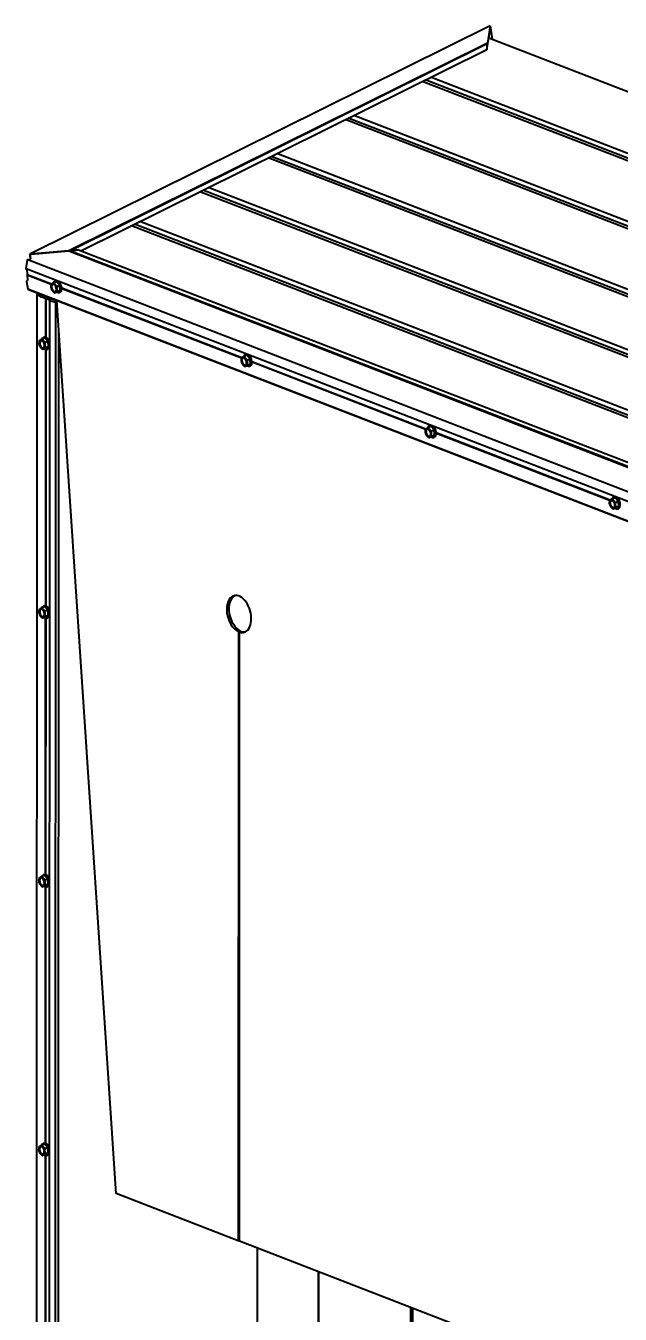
# Model space of a CAD drawing. Header units: millimetres. Extents: x 40006 to 47488, y -1353 to 3894.
# Drawn here: x 45076 to 45521, y 2929 to 3894 of the extents above; entities that cross this region are included whole.
import ezdxf

# ---------------------------------------------------------------- set-up
doc = ezdxf.new("R2010")
doc.units = ezdxf.units.MM
doc.linetypes.add('K5LT_BASIC', pattern=[0])
doc.layers.add('0 VIEW0', color=7, linetype='Continuous')

msp = doc.modelspace()

# ---------------------------------------------------------------- linework, layer by layer
at = {"layer": '0 VIEW0', "color": 5, "linetype": 'K5LT_BASIC', "lineweight": 40}
for p, q in [((45423.642, 3893.742), (45079.268, 3722.722)), ((45420.997, 3876.107), (45423.673, 3892.127)), ((45423.643, 3893.741), (45421.475, 3880.767)), ((45423.643, 3893.741), (45423.642, 3893.742)), ((45423.643, 3893.741), (45425.138, 3883.64)), ((45423.673, 3892.127), (45424.916, 3883.726)), ((45421.475, 3880.767), (45108.364, 3725.273)), ((45421.376, 3880.173), (45109.697, 3725.391)), ((45421.376, 3880.173), (45421.061, 3878.283)), ((45421.489, 3880.042), (45421.376, 3880.173)), ((45421.475, 3880.767), (45421.489, 3880.042)), ((45422.431, 3884.688), (46969.323, 3285.838)), ((45117.291, 3725.25), (45420.982, 3876.066)), ((46903.187, 3259.523), (45372.625, 3852.051)), ((46905.438, 3260.642), (45374.877, 3853.17)), ((46909.583, 3262.7), (45379.022, 3855.228)), ((46845.619, 3230.93), (45315.052, 3823.46)), ((46847.87, 3232.048), (45317.303, 3824.578)), ((46852.015, 3234.107), (45321.449, 3826.637)), ((46788.051, 3202.336), (45257.479, 3794.869)), ((46790.303, 3203.454), (45259.73, 3795.987)), ((46794.448, 3205.513), (45263.876, 3798.045)), ((46743.276, 3180.096), (45212.699, 3772.631)), ((46736.88, 3176.919), (45206.302, 3769.454)), ((46739.131, 3178.038), (45208.554, 3770.572)), ((46685.709, 3151.503), (45155.126, 3744.039)), ((46687.96, 3152.621), (45157.377, 3745.157)), ((46692.105, 3154.68), (45161.523, 3747.216)), ((45108.364, 3725.273), (45079.269, 3722.722)), ((45080.265, 3722.78), (45108.371, 3725.245)), ((45108.589, 3725.16), (45108.364, 3725.273)), ((45108.371, 3725.245), (46647.175, 3129.525)), ((45109.697, 3725.391), (45109.146, 3724.945)), ((45109.175, 3724.934), (45109.708, 3725.362)), ((45113.934, 3725.761), (45109.697, 3725.391)), ((45109.708, 3725.362), (45113.94, 3725.733)), ((45109.708, 3725.362), (46647.274, 3130.122)), ((46647.877, 3132.712), (45116.959, 3725.378)), ((45077.165, 3718.199), (45076.186, 3712.095)), ((45077.613, 3718.607), (45077.411, 3718.533)), ((46643.406, 3112.463), (45077.672, 3718.608)), ((45079.692, 3719.091), (45078.26, 3718.38)), ((45079.269, 3722.722), (45079.268, 3722.722)), ((45079.268, 3722.722), (45079.781, 3719.254)), ((45079.269, 3722.722), (45079.365, 3722.075)), ((45079.779, 3719.271), (45079.367, 3722.059)), ((46642.057, 3105.625), (45076.323, 3711.77)), ((45076.865, 3711.559), (45077.094, 3707.63)), ((45077.094, 3707.63), (45077.268, 3707.492)), ((45077.094, 3707.63), (45095.357, 3700.56)), ((45077.268, 3707.492), (45077.117, 3707.235)), ((45077.117, 3707.235), (45077.35, 3703.245)), ((45077.117, 3707.235), (45095.076, 3700.283)), ((45077.268, 3707.492), (45095.277, 3700.52)), ((45076.718, 3702.32), (45077.733, 3696.816)), ((45077.288, 3703.097), (45076.868, 3702.736)), ((45077.733, 3696.816), (46643.468, 3090.672)), ((46643.946, 3090.012), (45078.212, 3696.157)), ((45099.305, 3702.17), (45097.288, 3701.431)), ((45099.735, 3694.576), (45097.718, 3693.837)), ((45097.932, 3702.705), (45098.472, 3702.903)), ((45101.709, 3699.375), (45099.305, 3702.17)), ((45101.709, 3699.375), (45099.692, 3698.636)), ((45099.735, 3694.576), (45101.924, 3695.578)), ((45101.924, 3695.578), (45099.907, 3694.839)), ((45101.108, 3694.041), (45101.648, 3694.239)), ((45101.924, 3695.578), (45101.709, 3699.375)), ((45103.032, 3697.588), (45237.729, 3645.443)), ((45103.038, 3697.515), (45237.649, 3645.403)), ((45103.053, 3697.194), (45237.423, 3645.176)), ((45084.548, 3692.714), (45083.854, 1515.081)), ((45084.58, 3692.666), (45087.194, 3690.781)), ((45084.876, 3692.859), (45084.674, 3692.803)), ((45086.224, 3692.409), (45085.076, 3692.854)), ((45085.438, 3693.36), (45085.437, 3692.714)), ((45085.697, 3692.728), (45085.697, 3692.613)), ((45085.781, 3692.653), (45086.102, 3692.528)), ((45086.414, 3692.982), (45085.822, 3692.817)), ((45087.198, 3692.68), (45086.224, 3692.409)), ((45086.552, 3692.714), (45086.873, 3692.804)), ((45086.781, 3692.626), (45086.552, 3692.714)), ((45086.603, 3692.515), (45086.765, 3692.56)), ((45086.815, 3692.595), (45086.815, 3692.574)), ((45086.935, 3692.78), (45086.935, 3692.607)), ((45086.968, 3692.769), (45087.198, 3692.68)), ((45087.05, 3692.089), (45088.025, 3692.36)), ((45088.198, 3691.645), (45087.05, 3692.089)), ((45087.634, 3690.719), (45088.17, 3690.781)), ((45087.671, 3691.964), (45087.671, 3691.849)), ((45087.755, 3691.888), (45088.077, 3691.764)), ((45087.959, 3692.097), (45087.796, 3692.052)), ((45088.024, 3692.108), (45088.025, 3692.36)), ((45088.025, 3692.36), (45088.254, 3692.271)), ((45088.389, 3692.003), (45088.159, 3692.092)), ((45088.848, 3691.825), (45088.198, 3691.645)), ((45088.325, 3690.767), (45091.109, 3689.689)), ((45088.71, 3692.093), (45088.389, 3692.003)), ((45088.577, 3691.75), (45088.848, 3691.825)), ((45088.848, 3692.039), (45088.848, 3691.825)), ((45090.73, 3691.096), (45088.848, 3691.825)), ((45091.099, 3660.519), (45091.109, 3689.689)), ((45091.109, 3689.689), (45091.409, 3689.681)), ((45094.725, 3689.549), (45091.189, 3690.918)), ((45091.375, 3660.413), (45091.384, 3689.582)), ((45091.409, 3689.681), (45091.384, 3689.582)), ((45091.384, 3689.582), (45094.168, 3688.504)), ((45093.849, 3688.22), (45093.155, 1510.587)), ((45094.184, 3688.451), (45093.893, 3688.276)), ((45093.969, 3688.133), (45098.665, 3686.768)), ((45094.451, 3689.655), (45094.098, 3690.007)), ((45098.72, 3688.002), (45095.184, 3689.371)), ((45095.31, 3689.46), (45095.31, 3689.323)), ((45097.451, 3688.493), (45097.451, 3688.709)), ((45097.97, 1509.135), (45098.665, 3686.768)), ((45099.312, 3687.772), (45099.179, 3687.824)), ((45143.743, 3019.603), (45099.297, 3687.994)), ((45099.304, 3687.913), (45099.304, 3687.775)), ((45100.73, 3666.445), (45100.042, 1509.438)), ((45090.496, 3659.899), (45088.474, 3659.337)), ((45089.458, 3660.407), (45089.999, 3660.558)), ((45092.885, 3657.297), (45090.496, 3659.899)), ((45092.885, 3657.297), (45090.863, 3656.734)), ((45093.083, 3653.359), (45092.885, 3657.297)), ((45090.893, 3652.025), (45088.871, 3651.462)), ((45090.893, 3652.025), (45093.083, 3653.359)), ((45091.035, 3459.383), (45091.097, 3651.488)), ((45093.083, 3653.359), (45091.061, 3652.797)), ((45091.311, 3459.277), (45091.372, 3651.455)), ((45091.931, 3651.517), (45092.473, 3651.668)), ((45241.648, 3647.039), (45239.631, 3646.3)), ((45240.276, 3647.574), (45240.816, 3647.772)), ((45244.052, 3644.244), (45241.648, 3647.039)), ((45242.079, 3639.446), (45240.061, 3638.706)), ((45244.052, 3644.244), (45242.035, 3643.505)), ((45242.079, 3639.446), (45244.267, 3640.447)), ((45244.267, 3640.447), (45242.25, 3639.708)), ((45243.451, 3638.911), (45243.991, 3639.109)), ((45244.267, 3640.447), (45244.052, 3644.244)), ((45245.373, 3642.484), (45375.477, 3592.116)), ((45245.379, 3642.41), (45375.396, 3592.077)), ((45245.396, 3642.089), (45375.171, 3591.849)), ((45379.396, 3593.713), (45377.379, 3592.974)), ((45378.024, 3594.248), (45378.563, 3594.446)), ((45381.8, 3590.918), (45379.396, 3593.713)), ((45381.8, 3590.918), (45379.783, 3590.179)), ((45382.015, 3587.121), (45381.8, 3590.918)), ((45383.121, 3589.157), (45513.225, 3538.79)), ((45383.127, 3589.084), (45513.144, 3538.75)), ((45383.144, 3588.762), (45512.919, 3538.523)), ((45379.826, 3586.119), (45377.809, 3585.38)), ((45379.826, 3586.119), (45382.015, 3587.121)), ((45382.015, 3587.121), (45379.998, 3586.382)), ((45381.199, 3585.584), (45381.739, 3585.782)), ((45517.144, 3540.386), (45515.127, 3539.647)), ((45515.771, 3540.921), (45516.311, 3541.119)), ((45519.548, 3537.591), (45517.144, 3540.386)), ((45517.574, 3532.793), (45515.557, 3532.053)), ((45519.548, 3537.591), (45517.531, 3536.852)), ((45517.574, 3532.793), (45519.763, 3533.794)), ((45519.763, 3533.794), (45517.746, 3533.055)), ((45518.947, 3532.258), (45519.487, 3532.455)), ((45519.763, 3533.794), (45519.548, 3537.591)), ((45090.432, 3458.763), (45088.41, 3458.201)), ((45089.394, 3459.271), (45089.935, 3459.421)), ((45092.821, 3456.16), (45090.432, 3458.763)), ((45092.821, 3456.16), (45090.798, 3455.598)), ((45093.019, 3452.223), (45092.821, 3456.16)), ((45090.829, 3450.889), (45088.807, 3450.326)), ((45090.829, 3450.889), (45093.019, 3452.223)), ((45090.971, 3258.247), (45091.032, 3450.352)), ((45093.019, 3452.223), (45090.997, 3451.661)), ((45091.247, 3258.14), (45091.308, 3450.319)), ((45091.867, 3450.381), (45092.408, 3450.532)), ((45235.221, 3440.173), (45235.118, 2984.231)), ((45235.221, 3440.173), (45236.845, 3440.625)), ((45236.037, 2983.875), (45236.139, 3439.817)), ((45236.139, 3439.817), (45237.763, 3440.269)), ((45236.845, 3440.625), (45236.844, 3440.014)), ((45090.368, 3257.627), (45088.346, 3257.065)), ((45089.33, 3258.135), (45089.871, 3258.285)), ((45092.756, 3255.024), (45090.368, 3257.627)), ((45092.756, 3255.024), (45090.734, 3254.462)), ((45090.765, 3249.753), (45092.955, 3251.087)), ((45092.955, 3251.087), (45090.933, 3250.525)), ((45092.955, 3251.087), (45092.756, 3255.024)), ((45090.765, 3249.753), (45088.743, 3249.19)), ((45090.907, 3057.111), (45090.968, 3249.216)), ((45091.183, 3057.004), (45091.244, 3249.183)), ((45091.803, 3249.245), (45092.344, 3249.396)), ((45090.304, 3056.491), (45088.282, 3055.928)), ((45090.701, 3048.617), (45088.678, 3048.054)), ((45089.265, 3056.999), (45089.807, 3057.149)), ((45092.692, 3053.888), (45090.304, 3056.491)), ((45092.692, 3053.888), (45090.67, 3053.326)), ((45090.701, 3048.617), (45092.891, 3049.951)), ((45090.843, 2855.975), (45090.904, 3048.08)), ((45092.891, 3049.951), (45090.869, 3049.388)), ((45091.118, 2855.868), (45091.18, 3048.047)), ((45091.739, 3048.109), (45092.28, 3048.26)), ((45092.891, 3049.951), (45092.692, 3053.888)), ((45235.118, 2984.231), (45143.743, 3019.603)), ((45235.118, 2984.231), (45236.037, 2984.487)), ((46488.659, 2498.977), (45236.037, 2983.875)), ((45249.296, 2978.743), (45248.809, 1451.933)), ((45294.727, 1434.149), (45295.214, 2960.968)), ((45294.781, 1434.164), (45295.268, 2960.947)), ((45363.657, 1407.487), (45364.144, 2934.284)), ((45365.281, 1407.939), (45365.767, 2933.656))]:
    msp.add_line(p, q, dxfattribs=at)
for centre, major_axis, ratio, start_param, end_param in [((45421.53, 3875.112), (0.177, -3.866), 0.1475187, 3.7440616, 4.3736359), ((45420.969, 3876.297), (0.011, -0.232), 0.1475187, 4.3736359, 6.3481217), ((45420.969, 3876.297), (0.011, -0.232), 0.1475187, 0.0649364, 0.6024689), ((45114.403, 3722.59), (-4.981, -0.228), 0.6408368, 4.1478187, 4.777393), ((45114.41, 3722.563), (4.981, 0.228), 0.6408424, 1.0065744, 1.6357539), ((45116.792, 3725.24), (-0.299, -0.014), 0.6408368, 3.63399, 4.1478187), ((45116.797, 3725.213), (0.299, 0.014), 0.6408424, 0.9682684, 1.0065744), ((45077.43, 3718.204), (-0.128, -0.331), 0.720294, 3.7056558, 5.0003926), ((45077.62, 3718.476), (-0.051, -0.132), 0.720294, 3.1415927, 3.7056558), ((45080.359, 3722.146), (0.996, 0.046), 0.6408424, 1.6357539, 3.2065502), ((45079.673, 3719.218), (-0.051, -0.132), 0.720294, 0.6674854, 2.2382818), ((45076.451, 3712.101), (-0.128, -0.331), 0.720294, 5.0003926, 6.2831853), ((45076.983, 3702.465), (-0.128, -0.331), 0.720294, 4.0728297, 5.4195115), ((45077.242, 3703.206), (-0.051, -0.132), 0.720294, 0.931237, 2.1348595), ((45078.66, 3697.315), (-0.448, -1.158), 0.720294, 5.4121822, 6.2831853), ((45097.09, 3697.483), (-1.038, 2.832), 0.5862125, 0.5693737, 3.3367107), ((45097.36, 3697.582), (-1.005, 2.743), 0.5862125, 0.5693737, 3.2549315), ((45097.09, 3697.483), (-1.038, 2.832), 0.5862125, 6.0880673, 6.852559), ((45097.36, 3697.582), (-1.005, 2.743), 0.5862125, 6.1698465, 6.852559), ((45097.09, 3697.483), (-1.038, 2.832), 0.5862125, 3.3367107, 6.0880673), ((45099.52, 3698.373), (1.588, -4.332), 0.5862125, 3.1415927, 3.8168876), ((45099.52, 3698.373), (1.588, -4.332), 0.5862125, 0, 3.1415927), ((45100.06, 3698.571), (1.588, -4.332), 0.5862125, 2.9538395, 3.1415927), ((45099.52, 3698.373), (1.588, -4.332), 0.5862125, 5.6211574, 6.2831853), ((45100.06, 3698.571), (1.588, -4.332), 0.5862125, 0, 2.3784124), ((45084.903, 3692.714), (0.355, 0), 0.3283188, 2.2744184, 3.1415927), ((45084.903, 3692.714), (0.355, 0), 0.3283188, 3.1415927, 3.5691552), ((45084.968, 3692.824), (0.142, 0), 0.3283188, 0.703622, 2.2744184), ((45086.052, 3692.728), (0.355, 0), 0.3283188, 2.2744184, 3.1415927), ((45086.052, 3692.728), (0.355, 0), 0.3283188, 3.1415927, 3.8452147), ((45086.373, 3692.604), (0.355, 0), 0.3283188, 3.8452147, 5.416011), ((45086.673, 3692.595), (0.142, 0), 0.3283188, 5.416011, 6.2831853), ((45086.673, 3692.595), (0.142, 0), 0.3283188, 0, 0.703622), ((45087.077, 3692.799), (0.142, 0), 0.3283188, 3.1415927, 3.8452147), ((45087.517, 3690.83), (0.355, 0), 0.3283188, 3.5691552, 5.0488372), ((45088.026, 3691.963), (0.355, 0), 0.3283188, 2.2744184, 3.1415927), ((45088.026, 3691.963), (0.355, 0), 0.3283188, 3.1415927, 3.8452147), ((45088.051, 3692.062), (0.142, 0), 0.3283188, 0.703622, 2.2744184), ((45088.347, 3691.839), (0.355, 0), 0.3283188, 3.8452147, 5.416011), ((45088.217, 3690.737), (0.142, 0), 0.3283188, 0.703622, 1.9072445), ((45090.96, 3691.007), (0.355, 0), 0.3283188, 5.416011, 6.2831853), ((45094.204, 3688.22), (0.355, 0), 0.3283188, 2.6415922, 3.1415927), ((45094.204, 3688.22), (0.355, 0), 0.3283188, 3.1415927, 3.988274), ((45094.06, 3688.474), (0.142, 0), 0.3283188, 0, 0.703622), ((45094.06, 3688.474), (0.142, 0), 0.3283188, 5.7831849, 6.2831853), ((45094.955, 3689.46), (0.355, 0), 0.3283188, 0, 2.2744184), ((45094.955, 3689.46), (0.355, 0), 0.3283188, 5.416011, 6.2831853), ((45099.495, 3687.071), (1.242, 0), 0.3283188, 3.9809447, 4.6246315), ((45098.949, 3687.913), (0.355, 0), 0.3283188, 0.1244799, 2.2744184), ((45098.949, 3687.913), (0.355, 0), 0.3283188, 5.416011, 6.2025729), ((45088.259, 3655.284), (-0.809, 2.906), 0.6111195, 0.6948848, 3.3499717), ((45088.529, 3655.36), (-0.783, 2.815), 0.6111195, 0.6948848, 3.2735466), ((45088.259, 3655.284), (-0.809, 2.906), 0.6111195, 6.0748062, 6.9780701), ((45088.529, 3655.36), (-0.783, 2.815), 0.6111195, 6.1512313, 6.9780701), ((45088.259, 3655.284), (-0.809, 2.906), 0.6111195, 3.3499717, 6.0748062), ((45090.695, 3655.962), (1.237, -4.445), 0.6111195, 3.1415927, 3.7587139), ((45090.695, 3655.962), (1.237, -4.445), 0.6111195, 0, 3.1415927), ((45091.236, 3656.113), (1.237, -4.445), 0.6111195, 1.65435, 3.1415927), ((45090.695, 3655.962), (1.237, -4.445), 0.6111195, 5.6981154, 6.2831853), ((45091.236, 3656.113), (1.237, -4.445), 0.6111195, 0, 0.631828), ((45241.863, 3643.242), (1.588, -4.332), 0.5862125, 3.1415927, 3.8168876), ((45241.863, 3643.242), (1.588, -4.332), 0.5862125, 0, 3.1415927), ((45242.403, 3643.44), (1.588, -4.332), 0.5862125, 2.9318869, 3.1415927), ((45242.403, 3643.44), (1.588, -4.332), 0.5862125, 0, 2.400365), ((45239.434, 3642.352), (-1.038, 2.832), 0.5862125, 0.5693737, 3.3367107), ((45239.704, 3642.451), (-1.005, 2.743), 0.5862125, 0.5693737, 3.2549315), ((45239.434, 3642.352), (-1.038, 2.832), 0.5862125, 6.0880673, 6.852559), ((45239.704, 3642.451), (-1.005, 2.743), 0.5862125, 6.1698465, 6.852559), ((45239.434, 3642.352), (-1.038, 2.832), 0.5862125, 3.3367107, 6.0880673), ((45241.863, 3643.242), (1.588, -4.332), 0.5862125, 5.6211574, 6.2831853), ((45377.182, 3589.025), (-1.038, 2.832), 0.5862125, 0.5693737, 3.3367107), ((45377.452, 3589.124), (-1.005, 2.743), 0.5862125, 0.5693737, 3.2549315), ((45377.182, 3589.025), (-1.038, 2.832), 0.5862125, 6.0880673, 6.852559), ((45377.452, 3589.124), (-1.005, 2.743), 0.5862125, 6.1698465, 6.852559), ((45377.182, 3589.025), (-1.038, 2.832), 0.5862125, 3.3367107, 6.0880673), ((45379.611, 3589.916), (1.588, -4.332), 0.5862125, 3.1415927, 3.8168876), ((45379.611, 3589.916), (1.588, -4.332), 0.5862125, 0, 3.1415927), ((45380.151, 3590.114), (1.588, -4.332), 0.5862125, 2.9318869, 3.1415927), ((45380.151, 3590.114), (1.588, -4.332), 0.5862125, 0, 2.400365), ((45379.611, 3589.916), (1.588, -4.332), 0.5862125, 5.6211574, 6.2831853), ((45517.359, 3536.589), (1.588, -4.332), 0.5862125, 3.1415927, 3.8168876), ((45517.359, 3536.589), (1.588, -4.332), 0.5862125, 0, 3.1415927), ((45517.899, 3536.787), (1.588, -4.332), 0.5862125, 2.9318869, 3.1415927), ((45517.899, 3536.787), (1.588, -4.332), 0.5862125, 0, 2.400365), ((45514.93, 3535.699), (-1.038, 2.832), 0.5862125, 0.5693737, 3.3367107), ((45515.199, 3535.798), (-1.005, 2.743), 0.5862125, 0.5693737, 3.2549315), ((45514.93, 3535.699), (-1.038, 2.832), 0.5862125, 6.0880673, 6.852559), ((45515.199, 3535.798), (-1.005, 2.743), 0.5862125, 6.1698465, 6.852559), ((45514.93, 3535.699), (-1.038, 2.832), 0.5862125, 3.3367107, 6.0880673), ((45517.359, 3536.589), (1.588, -4.332), 0.5862125, 5.6211574, 6.2831853), ((45235.683, 3453.388), (3.805, -13.676), 0.6111195, 3.1415927, 5.8055945), ((45237.307, 3453.84), (3.805, -13.676), 0.6111195, 3.2388881, 5.8055945), ((45235.683, 3453.388), (3.805, -13.676), 0.6111195, 0, 3.1415927), ((45088.195, 3454.148), (-0.809, 2.906), 0.6111195, 0.6948848, 3.3499717), ((45088.465, 3454.224), (-0.783, 2.815), 0.6111195, 0.6948848, 3.2735466), ((45088.195, 3454.148), (-0.809, 2.906), 0.6111195, 6.0748062, 6.9780701), ((45088.465, 3454.224), (-0.783, 2.815), 0.6111195, 6.1512313, 6.9780701), ((45088.195, 3454.148), (-0.809, 2.906), 0.6111195, 3.3499717, 6.0748062), ((45090.63, 3454.826), (1.237, -4.445), 0.6111195, 3.1415927, 3.7587139), ((45090.63, 3454.826), (1.237, -4.445), 0.6111195, 0, 3.1415927), ((45091.172, 3454.977), (1.237, -4.445), 0.6111195, 1.65435, 3.1415927), ((45090.63, 3454.826), (1.237, -4.445), 0.6111195, 5.6981154, 6.2831853), ((45091.172, 3454.977), (1.237, -4.445), 0.6111195, 0, 0.631828), ((45235.683, 3453.388), (3.805, -13.676), 0.6111195, 5.9056362, 6.2831853), ((45237.307, 3453.84), (3.805, -13.676), 0.6111195, 5.9056362, 6.1858899), ((45088.131, 3253.012), (-0.809, 2.906), 0.6111195, 0.6948848, 3.3499717), ((45088.401, 3253.088), (-0.783, 2.815), 0.6111195, 0.6948848, 3.2735466), ((45088.131, 3253.012), (-0.809, 2.906), 0.6111195, 6.0748062, 6.9780701), ((45088.401, 3253.088), (-0.783, 2.815), 0.6111195, 6.1512313, 6.9780701), ((45088.131, 3253.012), (-0.809, 2.906), 0.6111195, 3.3499717, 6.0748062), ((45090.566, 3253.69), (1.237, -4.445), 0.6111195, 3.1415927, 3.7587139), ((45090.566, 3253.69), (1.237, -4.445), 0.6111195, 0, 3.1415927), ((45091.108, 3253.841), (1.237, -4.445), 0.6111195, 1.65435, 3.1415927), ((45091.108, 3253.841), (1.237, -4.445), 0.6111195, 0, 0.631828), ((45090.566, 3253.69), (1.237, -4.445), 0.6111195, 5.6981154, 6.2831853), ((45091.043, 3052.704), (1.237, -4.445), 0.6111195, 1.65435, 3.1415927), ((45088.066, 3051.876), (-0.809, 2.906), 0.6111195, 0.6948848, 3.3499717), ((45088.337, 3051.951), (-0.783, 2.815), 0.6111195, 0.6948848, 3.2735466), ((45088.066, 3051.876), (-0.809, 2.906), 0.6111195, 6.0748062, 6.9780701), ((45088.337, 3051.951), (-0.783, 2.815), 0.6111195, 6.1512313, 6.9780701), ((45088.066, 3051.876), (-0.809, 2.906), 0.6111195, 3.3499717, 6.0748062), ((45090.502, 3052.554), (1.237, -4.445), 0.6111195, 3.1415927, 3.7587139), ((45090.502, 3052.554), (1.237, -4.445), 0.6111195, 0, 3.1415927), ((45090.502, 3052.554), (1.237, -4.445), 0.6111195, 5.6981154, 6.2831853), ((45091.043, 3052.704), (1.237, -4.445), 0.6111195, 0, 0.631828)]:
    msp.add_ellipse(centre, major_axis=major_axis, ratio=ratio, start_param=start_param, end_param=end_param, dxfattribs=at)
for centre, major_axis, ratio in [((45097.09, 3697.483), (-1.087, 2.966), 0.5862125), ((45088.259, 3655.284), (-0.847, 3.043), 0.6111195), ((45239.434, 3642.352), (-1.087, 2.966), 0.5862125), ((45377.182, 3589.025), (-1.087, 2.966), 0.5862125), ((45514.93, 3535.699), (-1.087, 2.966), 0.5862125), ((45088.195, 3454.148), (-0.847, 3.043), 0.6111195), ((45088.131, 3253.012), (-0.847, 3.043), 0.6111195), ((45088.066, 3051.876), (-0.847, 3.043), 0.6111195)]:
    msp.add_ellipse(centre, major_axis=major_axis, ratio=ratio, dxfattribs=at)
for points, knots in [([(45095.099, 3700.429), (45095.052, 3700.146), (45094.995, 3699.719), (45094.959, 3699.177), (45094.952, 3698.823), (45094.96, 3698.519), (45094.979, 3698.222), (45095.016, 3697.896), (45095.073, 3697.553), (45095.167, 3697.122), (45095.253, 3696.821), (45095.314, 3696.632)], [0, 0, 0, 0, 2.5360788, 3.8152952, 4.8906443, 5.7609564, 6.6244301, 7.6739355, 8.8686344, 9.9816566, 12, 12, 12, 12]), ([(45095.099, 3700.429), (45095.187, 3700.475), (45095.337, 3700.551), (45095.57, 3700.663), (45095.742, 3700.745), (45095.906, 3700.82), (45096.081, 3700.9), (45096.29, 3700.994), (45096.532, 3701.102), (45096.864, 3701.247), (45097.119, 3701.358), (45097.288, 3701.431)], [0, 0, 0, 0, 2.5360788, 3.8152952, 4.8906443, 5.7609564, 6.6244301, 7.6739355, 8.8686344, 9.9816566, 12, 12, 12, 12]), ([(45095.314, 3696.632), (45095.372, 3696.511), (45095.492, 3696.278), (45095.699, 3695.921), (45095.926, 3695.581), (45096.16, 3695.278), (45096.376, 3695.028), (45096.578, 3694.814), (45096.785, 3694.611), (45097.001, 3694.414), (45097.308, 3694.152), (45097.551, 3693.961), (45097.718, 3693.837)], [0, 0, 0, 0, 1.549818, 2.9922223, 4.6102952, 6.0083913, 7.0596962, 8.0582137, 9.0157847, 9.9851965, 10.9782901, 13, 13, 13, 13]), ([(45099.692, 3698.636), (45099.564, 3698.731), (45099.321, 3698.919), (45098.962, 3699.22), (45098.636, 3699.524), (45098.362, 3699.812), (45098.147, 3700.063), (45097.972, 3700.286), (45097.814, 3700.508), (45097.669, 3700.731), (45097.486, 3701.038), (45097.364, 3701.273), (45097.288, 3701.431)], [0, 0, 0, 0, 1.549818, 2.9922223, 4.6102952, 6.0083913, 7.0596962, 8.0582137, 9.0157847, 9.9851965, 10.9782901, 13, 13, 13, 13]), ([(45097.718, 3693.837), (45097.768, 3693.863), (45097.871, 3693.916), (45098.053, 3694.006), (45098.256, 3694.103), (45098.466, 3694.202), (45098.663, 3694.292), (45098.848, 3694.375), (45099.039, 3694.46), (45099.239, 3694.548), (45099.524, 3694.673), (45099.751, 3694.772), (45099.907, 3694.839)], [0, 0, 0, 0, 1.549818, 2.9922223, 4.6102952, 6.0083913, 7.0596962, 8.0582137, 9.0157847, 9.9851965, 10.9782901, 13, 13, 13, 13]), ([(45099.907, 3694.839), (45099.889, 3694.894), (45099.832, 3695.077), (45099.756, 3695.355), (45099.679, 3695.692), (45099.623, 3696.007), (45099.582, 3696.326), (45099.557, 3696.635), (45099.544, 3696.965), (45099.549, 3697.351), (45099.577, 3697.778), (45099.626, 3698.214), (45099.669, 3698.497), (45099.692, 3698.636)], [0, 0, 0, 0, 0.6897355, 2.2492199, 3.3618836, 4.6590912, 5.8683878, 6.9278196, 8.0563134, 9.4386886, 11.0429701, 12.5534599, 14, 14, 14, 14]), ([(45086.284, 3658.002), (45086.236, 3657.715), (45086.176, 3657.28), (45086.138, 3656.725), (45086.129, 3656.361), (45086.136, 3656.046), (45086.154, 3655.738), (45086.189, 3655.398), (45086.245, 3655.039), (45086.337, 3654.585), (45086.422, 3654.266), (45086.482, 3654.065)], [0, 0, 0, 0, 2.5360788, 3.8152952, 4.8906443, 5.7609564, 6.6244301, 7.6739355, 8.8686344, 9.9816566, 12, 12, 12, 12]), ([(45086.284, 3658.002), (45086.372, 3658.077), (45086.521, 3658.194), (45086.755, 3658.358), (45086.927, 3658.471), (45087.091, 3658.575), (45087.266, 3658.68), (45087.475, 3658.802), (45087.718, 3658.937), (45088.049, 3659.117), (45088.305, 3659.25), (45088.474, 3659.337)], [0, 0, 0, 0, 2.5360788, 3.8152952, 4.8906443, 5.7609564, 6.6244301, 7.6739355, 8.8686344, 9.9816566, 12, 12, 12, 12]), ([(45090.863, 3656.734), (45090.735, 3656.825), (45090.493, 3657.004), (45090.136, 3657.289), (45089.812, 3657.575), (45089.539, 3657.844), (45089.325, 3658.078), (45089.152, 3658.285), (45088.995, 3658.49), (45088.851, 3658.695), (45088.67, 3658.978), (45088.549, 3659.193), (45088.474, 3659.337)], [0, 0, 0, 0, 1.549818, 2.9922223, 4.6102952, 6.0083913, 7.0596962, 8.0582137, 9.0157847, 9.9851965, 10.9782901, 13, 13, 13, 13]), ([(45091.061, 3652.797), (45091.043, 3652.856), (45090.987, 3653.049), (45090.912, 3653.344), (45090.837, 3653.699), (45090.782, 3654.03), (45090.742, 3654.362), (45090.719, 3654.683), (45090.708, 3655.025), (45090.714, 3655.423), (45090.744, 3655.86), (45090.795, 3656.306), (45090.839, 3656.593), (45090.863, 3656.734)], [0, 0, 0, 0, 0.6897355, 2.2492199, 3.3618836, 4.6590912, 5.8683878, 6.9278196, 8.0563134, 9.4386886, 11.0429701, 12.5534599, 14, 14, 14, 14]), ([(45086.482, 3654.065), (45086.54, 3653.955), (45086.658, 3653.741), (45086.863, 3653.414), (45087.089, 3653.1), (45087.321, 3652.82), (45087.535, 3652.586), (45087.736, 3652.386), (45087.942, 3652.196), (45088.157, 3652.01), (45088.462, 3651.762), (45088.705, 3651.581), (45088.871, 3651.462)], [0, 0, 0, 0, 1.549818, 2.9922223, 4.6102952, 6.0083913, 7.0596962, 8.0582137, 9.0157847, 9.9851965, 10.9782901, 13, 13, 13, 13]), ([(45088.871, 3651.462), (45088.921, 3651.504), (45089.024, 3651.587), (45089.206, 3651.723), (45089.408, 3651.863), (45089.619, 3651.999), (45089.816, 3652.119), (45090.001, 3652.227), (45090.192, 3652.335), (45090.392, 3652.445), (45090.677, 3652.598), (45090.905, 3652.717), (45091.061, 3652.797)], [0, 0, 0, 0, 1.549818, 2.9922223, 4.6102952, 6.0083913, 7.0596962, 8.0582137, 9.0157847, 9.9851965, 10.9782901, 13, 13, 13, 13]), ([(45237.442, 3645.298), (45237.531, 3645.344), (45237.68, 3645.42), (45237.913, 3645.533), (45238.086, 3645.614), (45238.25, 3645.69), (45238.424, 3645.769), (45238.633, 3645.864), (45238.876, 3645.971), (45239.207, 3646.117), (45239.462, 3646.227), (45239.631, 3646.3)], [0, 0, 0, 0, 2.5360788, 3.8152952, 4.8906443, 5.7609564, 6.6244301, 7.6739355, 8.8686344, 9.9816566, 12, 12, 12, 12]), ([(45242.035, 3643.505), (45241.907, 3643.6), (45241.664, 3643.788), (45241.306, 3644.09), (45240.98, 3644.393), (45240.705, 3644.681), (45240.49, 3644.932), (45240.315, 3645.156), (45240.158, 3645.377), (45240.012, 3645.6), (45239.829, 3645.907), (45239.707, 3646.142), (45239.631, 3646.3)], [0, 0, 0, 0, 1.549818, 2.9922223, 4.6102952, 6.0083913, 7.0596962, 8.0582137, 9.0157847, 9.9851965, 10.9782901, 13, 13, 13, 13]), ([(45237.442, 3645.298), (45237.396, 3645.015), (45237.338, 3644.588), (45237.302, 3644.046), (45237.295, 3643.692), (45237.303, 3643.388), (45237.323, 3643.091), (45237.359, 3642.765), (45237.416, 3642.422), (45237.51, 3641.991), (45237.597, 3641.691), (45237.658, 3641.501)], [0, 0, 0, 0, 2.5360788, 3.8152952, 4.8906443, 5.7609564, 6.6244301, 7.6739355, 8.8686344, 9.9816566, 12, 12, 12, 12]), ([(45237.658, 3641.501), (45237.716, 3641.38), (45237.835, 3641.147), (45238.042, 3640.79), (45238.27, 3640.451), (45238.503, 3640.148), (45238.72, 3639.897), (45238.921, 3639.683), (45239.128, 3639.48), (45239.344, 3639.283), (45239.651, 3639.021), (45239.895, 3638.831), (45240.061, 3638.706)], [0, 0, 0, 0, 1.549818, 2.9922223, 4.6102952, 6.0083913, 7.0596962, 8.0582137, 9.0157847, 9.9851965, 10.9782901, 13, 13, 13, 13]), ([(45240.061, 3638.706), (45240.111, 3638.732), (45240.214, 3638.785), (45240.396, 3638.875), (45240.599, 3638.973), (45240.81, 3639.071), (45241.007, 3639.161), (45241.191, 3639.244), (45241.382, 3639.329), (45241.582, 3639.418), (45241.867, 3639.542), (45242.094, 3639.641), (45242.25, 3639.708)], [0, 0, 0, 0, 1.549818, 2.9922223, 4.6102952, 6.0083913, 7.0596962, 8.0582137, 9.0157847, 9.9851965, 10.9782901, 13, 13, 13, 13]), ([(45242.25, 3639.708), (45242.232, 3639.764), (45242.176, 3639.946), (45242.099, 3640.224), (45242.023, 3640.562), (45241.966, 3640.877), (45241.925, 3641.195), (45241.9, 3641.504), (45241.888, 3641.834), (45241.892, 3642.22), (45241.92, 3642.647), (45241.969, 3643.083), (45242.012, 3643.367), (45242.035, 3643.505)], [0, 0, 0, 0, 0.6897355, 2.2492199, 3.3618836, 4.6590912, 5.8683878, 6.9278196, 8.0563134, 9.4386886, 11.0429701, 12.5534599, 14, 14, 14, 14]), ([(45375.19, 3591.972), (45375.143, 3591.689), (45375.086, 3591.261), (45375.05, 3590.719), (45375.043, 3590.366), (45375.051, 3590.062), (45375.071, 3589.765), (45375.107, 3589.439), (45375.164, 3589.096), (45375.258, 3588.665), (45375.345, 3588.364), (45375.406, 3588.175)], [0, 0, 0, 0, 2.5360788, 3.8152952, 4.8906443, 5.7609564, 6.6244301, 7.6739355, 8.8686344, 9.9816566, 12, 12, 12, 12]), ([(45375.19, 3591.972), (45375.279, 3592.018), (45375.428, 3592.093), (45375.661, 3592.206), (45375.834, 3592.287), (45375.997, 3592.363), (45376.172, 3592.443), (45376.381, 3592.537), (45376.624, 3592.645), (45376.955, 3592.79), (45377.21, 3592.901), (45377.379, 3592.974)], [0, 0, 0, 0, 2.5360788, 3.8152952, 4.8906443, 5.7609564, 6.6244301, 7.6739355, 8.8686344, 9.9816566, 12, 12, 12, 12]), ([(45375.406, 3588.175), (45375.464, 3588.054), (45375.583, 3587.82), (45375.79, 3587.464), (45376.018, 3587.124), (45376.251, 3586.821), (45376.468, 3586.571), (45376.669, 3586.357), (45376.876, 3586.154), (45377.092, 3585.957), (45377.399, 3585.694), (45377.643, 3585.504), (45377.809, 3585.38)], [0, 0, 0, 0, 1.549818, 2.9922223, 4.6102952, 6.0083913, 7.0596962, 8.0582137, 9.0157847, 9.9851965, 10.9782901, 13, 13, 13, 13]), ([(45379.783, 3590.179), (45379.655, 3590.274), (45379.412, 3590.462), (45379.053, 3590.763), (45378.728, 3591.067), (45378.453, 3591.355), (45378.238, 3591.606), (45378.063, 3591.829), (45377.906, 3592.05), (45377.76, 3592.274), (45377.577, 3592.581), (45377.455, 3592.816), (45377.379, 3592.974)], [0, 0, 0, 0, 1.549818, 2.9922223, 4.6102952, 6.0083913, 7.0596962, 8.0582137, 9.0157847, 9.9851965, 10.9782901, 13, 13, 13, 13]), ([(45379.998, 3586.382), (45379.98, 3586.437), (45379.923, 3586.619), (45379.847, 3586.898), (45379.77, 3587.235), (45379.714, 3587.55), (45379.673, 3587.868), (45379.648, 3588.178), (45379.636, 3588.507), (45379.64, 3588.893), (45379.668, 3589.321), (45379.717, 3589.757), (45379.76, 3590.04), (45379.783, 3590.179)], [0, 0, 0, 0, 0.6897355, 2.2492199, 3.3618836, 4.6590912, 5.8683878, 6.9278196, 8.0563134, 9.4386886, 11.0429701, 12.5534599, 14, 14, 14, 14]), ([(45377.809, 3585.38), (45377.859, 3585.406), (45377.962, 3585.459), (45378.144, 3585.549), (45378.347, 3585.646), (45378.558, 3585.744), (45378.755, 3585.835), (45378.939, 3585.918), (45379.13, 3586.003), (45379.33, 3586.091), (45379.615, 3586.216), (45379.842, 3586.314), (45379.998, 3586.382)], [0, 0, 0, 0, 1.549818, 2.9922223, 4.6102952, 6.0083913, 7.0596962, 8.0582137, 9.0157847, 9.9851965, 10.9782901, 13, 13, 13, 13]), ([(45512.938, 3538.645), (45512.891, 3538.362), (45512.834, 3537.935), (45512.798, 3537.393), (45512.791, 3537.039), (45512.799, 3536.735), (45512.818, 3536.438), (45512.855, 3536.112), (45512.912, 3535.769), (45513.006, 3535.338), (45513.093, 3535.038), (45513.153, 3534.848)], [0, 0, 0, 0, 2.5360788, 3.8152952, 4.8906443, 5.7609564, 6.6244301, 7.6739355, 8.8686344, 9.9816566, 12, 12, 12, 12]), ([(45512.938, 3538.645), (45513.027, 3538.691), (45513.176, 3538.767), (45513.409, 3538.88), (45513.581, 3538.961), (45513.745, 3539.037), (45513.92, 3539.116), (45514.129, 3539.211), (45514.371, 3539.318), (45514.703, 3539.464), (45514.958, 3539.574), (45515.127, 3539.647)], [0, 0, 0, 0, 2.5360788, 3.8152952, 4.8906443, 5.7609564, 6.6244301, 7.6739355, 8.8686344, 9.9816566, 12, 12, 12, 12]), ([(45513.153, 3534.848), (45513.212, 3534.727), (45513.331, 3534.494), (45513.538, 3534.137), (45513.766, 3533.798), (45513.999, 3533.495), (45514.215, 3533.244), (45514.417, 3533.03), (45514.624, 3532.827), (45514.84, 3532.63), (45515.147, 3532.368), (45515.391, 3532.178), (45515.557, 3532.053)], [0, 0, 0, 0, 1.549818, 2.9922223, 4.6102952, 6.0083913, 7.0596962, 8.0582137, 9.0157847, 9.9851965, 10.9782901, 13, 13, 13, 13]), ([(45517.531, 3536.852), (45517.403, 3536.947), (45517.16, 3537.135), (45516.801, 3537.437), (45516.475, 3537.74), (45516.201, 3538.028), (45515.986, 3538.279), (45515.811, 3538.503), (45515.654, 3538.724), (45515.508, 3538.947), (45515.325, 3539.254), (45515.203, 3539.489), (45515.127, 3539.647)], [0, 0, 0, 0, 1.549818, 2.9922223, 4.6102952, 6.0083913, 7.0596962, 8.0582137, 9.0157847, 9.9851965, 10.9782901, 13, 13, 13, 13]), ([(45515.557, 3532.053), (45515.607, 3532.079), (45515.71, 3532.132), (45515.892, 3532.222), (45516.095, 3532.32), (45516.306, 3532.418), (45516.503, 3532.508), (45516.687, 3532.591), (45516.878, 3532.676), (45517.078, 3532.765), (45517.363, 3532.889), (45517.59, 3532.988), (45517.746, 3533.055)], [0, 0, 0, 0, 1.549818, 2.9922223, 4.6102952, 6.0083913, 7.0596962, 8.0582137, 9.0157847, 9.9851965, 10.9782901, 13, 13, 13, 13]), ([(45517.746, 3533.055), (45517.728, 3533.111), (45517.671, 3533.293), (45517.595, 3533.571), (45517.518, 3533.909), (45517.462, 3534.224), (45517.421, 3534.542), (45517.396, 3534.851), (45517.384, 3535.181), (45517.388, 3535.567), (45517.416, 3535.994), (45517.465, 3536.43), (45517.508, 3536.714), (45517.531, 3536.852)], [0, 0, 0, 0, 0.6897355, 2.2492199, 3.3618836, 4.6590912, 5.8683878, 6.9278196, 8.0563134, 9.4386886, 11.0429701, 12.5534599, 14, 14, 14, 14]), ([(45086.22, 3456.866), (45086.171, 3456.579), (45086.112, 3456.144), (45086.073, 3455.589), (45086.065, 3455.225), (45086.072, 3454.91), (45086.09, 3454.602), (45086.125, 3454.262), (45086.18, 3453.903), (45086.273, 3453.449), (45086.358, 3453.13), (45086.418, 3452.929)], [0, 0, 0, 0, 2.5360788, 3.8152952, 4.8906443, 5.7609564, 6.6244301, 7.6739355, 8.8686344, 9.9816566, 12, 12, 12, 12]), ([(45086.22, 3456.866), (45086.308, 3456.94), (45086.457, 3457.058), (45086.69, 3457.222), (45086.863, 3457.335), (45087.027, 3457.438), (45087.201, 3457.544), (45087.411, 3457.666), (45087.653, 3457.801), (45087.985, 3457.981), (45088.241, 3458.114), (45088.41, 3458.201)], [0, 0, 0, 0, 2.5360788, 3.8152952, 4.8906443, 5.7609564, 6.6244301, 7.6739355, 8.8686344, 9.9816566, 12, 12, 12, 12]), ([(45086.418, 3452.929), (45086.476, 3452.819), (45086.593, 3452.605), (45086.799, 3452.278), (45087.025, 3451.964), (45087.256, 3451.684), (45087.471, 3451.45), (45087.672, 3451.25), (45087.878, 3451.06), (45088.093, 3450.874), (45088.398, 3450.626), (45088.641, 3450.445), (45088.807, 3450.326)], [0, 0, 0, 0, 1.549818, 2.9922223, 4.6102952, 6.0083913, 7.0596962, 8.0582137, 9.0157847, 9.9851965, 10.9782901, 13, 13, 13, 13]), ([(45090.798, 3455.598), (45090.671, 3455.689), (45090.429, 3455.868), (45090.072, 3456.153), (45089.748, 3456.439), (45089.475, 3456.708), (45089.261, 3456.942), (45089.088, 3457.149), (45088.931, 3457.354), (45088.787, 3457.559), (45088.606, 3457.842), (45088.485, 3458.057), (45088.41, 3458.201)], [0, 0, 0, 0, 1.549818, 2.9922223, 4.6102952, 6.0083913, 7.0596962, 8.0582137, 9.0157847, 9.9851965, 10.9782901, 13, 13, 13, 13]), ([(45090.997, 3451.661), (45090.979, 3451.72), (45090.923, 3451.913), (45090.848, 3452.208), (45090.773, 3452.563), (45090.718, 3452.894), (45090.678, 3453.226), (45090.654, 3453.547), (45090.644, 3453.889), (45090.65, 3454.286), (45090.68, 3454.724), (45090.731, 3455.169), (45090.775, 3455.457), (45090.798, 3455.598)], [0, 0, 0, 0, 0.6897355, 2.2492199, 3.3618836, 4.6590912, 5.8683878, 6.9278196, 8.0563134, 9.4386886, 11.0429701, 12.5534599, 14, 14, 14, 14]), ([(45088.807, 3450.326), (45088.857, 3450.368), (45088.959, 3450.451), (45089.142, 3450.587), (45089.344, 3450.727), (45089.555, 3450.863), (45089.752, 3450.982), (45089.937, 3451.091), (45090.128, 3451.199), (45090.328, 3451.309), (45090.613, 3451.462), (45090.841, 3451.581), (45090.997, 3451.661)], [0, 0, 0, 0, 1.549818, 2.9922223, 4.6102952, 6.0083913, 7.0596962, 8.0582137, 9.0157847, 9.9851965, 10.9782901, 13, 13, 13, 13]), ([(45086.155, 3255.73), (45086.107, 3255.443), (45086.048, 3255.008), (45086.009, 3254.452), (45086.001, 3254.089), (45086.007, 3253.774), (45086.026, 3253.466), (45086.061, 3253.126), (45086.116, 3252.767), (45086.209, 3252.313), (45086.294, 3251.994), (45086.354, 3251.793)], [0, 0, 0, 0, 2.5360788, 3.8152952, 4.8906443, 5.7609564, 6.6244301, 7.6739355, 8.8686344, 9.9816566, 12, 12, 12, 12]), ([(45086.155, 3255.73), (45086.244, 3255.804), (45086.393, 3255.922), (45086.626, 3256.086), (45086.799, 3256.199), (45086.963, 3256.302), (45087.137, 3256.408), (45087.347, 3256.53), (45087.589, 3256.665), (45087.921, 3256.845), (45088.177, 3256.978), (45088.346, 3257.065)], [0, 0, 0, 0, 2.5360788, 3.8152952, 4.8906443, 5.7609564, 6.6244301, 7.6739355, 8.8686344, 9.9816566, 12, 12, 12, 12]), ([(45086.354, 3251.793), (45086.411, 3251.682), (45086.529, 3251.469), (45086.735, 3251.142), (45086.96, 3250.828), (45087.192, 3250.548), (45087.407, 3250.314), (45087.607, 3250.114), (45087.813, 3249.924), (45088.029, 3249.738), (45088.334, 3249.49), (45088.577, 3249.309), (45088.743, 3249.19)], [0, 0, 0, 0, 1.549818, 2.9922223, 4.6102952, 6.0083913, 7.0596962, 8.0582137, 9.0157847, 9.9851965, 10.9782901, 13, 13, 13, 13]), ([(45090.734, 3254.462), (45090.607, 3254.553), (45090.365, 3254.732), (45090.008, 3255.017), (45089.684, 3255.303), (45089.411, 3255.572), (45089.197, 3255.806), (45089.024, 3256.013), (45088.867, 3256.217), (45088.723, 3256.423), (45088.541, 3256.706), (45088.421, 3256.921), (45088.346, 3257.065)], [0, 0, 0, 0, 1.549818, 2.9922223, 4.6102952, 6.0083913, 7.0596962, 8.0582137, 9.0157847, 9.9851965, 10.9782901, 13, 13, 13, 13]), ([(45088.743, 3249.19), (45088.792, 3249.232), (45088.895, 3249.315), (45089.078, 3249.451), (45089.28, 3249.591), (45089.491, 3249.726), (45089.688, 3249.846), (45089.873, 3249.955), (45090.064, 3250.063), (45090.264, 3250.173), (45090.549, 3250.326), (45090.777, 3250.445), (45090.933, 3250.525)], [0, 0, 0, 0, 1.549818, 2.9922223, 4.6102952, 6.0083913, 7.0596962, 8.0582137, 9.0157847, 9.9851965, 10.9782901, 13, 13, 13, 13]), ([(45090.933, 3250.525), (45090.915, 3250.584), (45090.859, 3250.777), (45090.784, 3251.072), (45090.709, 3251.427), (45090.654, 3251.758), (45090.614, 3252.09), (45090.59, 3252.411), (45090.58, 3252.753), (45090.586, 3253.15), (45090.616, 3253.588), (45090.667, 3254.033), (45090.711, 3254.321), (45090.734, 3254.462)], [0, 0, 0, 0, 0.6897355, 2.2492199, 3.3618836, 4.6590912, 5.8683878, 6.9278196, 8.0563134, 9.4386886, 11.0429701, 12.5534599, 14, 14, 14, 14]), ([(45086.091, 3054.594), (45086.043, 3054.307), (45085.984, 3053.872), (45085.945, 3053.316), (45085.937, 3052.953), (45085.943, 3052.638), (45085.962, 3052.33), (45085.997, 3051.99), (45086.052, 3051.63), (45086.145, 3051.177), (45086.23, 3050.858), (45086.29, 3050.657)], [0, 0, 0, 0, 2.5360788, 3.8152952, 4.8906443, 5.7609564, 6.6244301, 7.6739355, 8.8686344, 9.9816566, 12, 12, 12, 12]), ([(45086.091, 3054.594), (45086.18, 3054.668), (45086.329, 3054.786), (45086.562, 3054.95), (45086.735, 3055.063), (45086.899, 3055.166), (45087.073, 3055.272), (45087.283, 3055.394), (45087.525, 3055.529), (45087.857, 3055.709), (45088.113, 3055.842), (45088.282, 3055.928)], [0, 0, 0, 0, 2.5360788, 3.8152952, 4.8906443, 5.7609564, 6.6244301, 7.6739355, 8.8686344, 9.9816566, 12, 12, 12, 12]), ([(45086.29, 3050.657), (45086.347, 3050.546), (45086.465, 3050.333), (45086.671, 3050.005), (45086.896, 3049.692), (45087.128, 3049.411), (45087.343, 3049.178), (45087.543, 3048.978), (45087.749, 3048.788), (45087.964, 3048.602), (45088.27, 3048.354), (45088.512, 3048.173), (45088.678, 3048.054)], [0, 0, 0, 0, 1.549818, 2.9922223, 4.6102952, 6.0083913, 7.0596962, 8.0582137, 9.0157847, 9.9851965, 10.9782901, 13, 13, 13, 13]), ([(45090.67, 3053.326), (45090.543, 3053.417), (45090.301, 3053.596), (45089.944, 3053.881), (45089.62, 3054.167), (45089.347, 3054.436), (45089.133, 3054.67), (45088.959, 3054.877), (45088.803, 3055.081), (45088.659, 3055.287), (45088.477, 3055.569), (45088.357, 3055.784), (45088.282, 3055.928)], [0, 0, 0, 0, 1.549818, 2.9922223, 4.6102952, 6.0083913, 7.0596962, 8.0582137, 9.0157847, 9.9851965, 10.9782901, 13, 13, 13, 13]), ([(45088.678, 3048.054), (45088.728, 3048.096), (45088.831, 3048.179), (45089.013, 3048.315), (45089.216, 3048.455), (45089.427, 3048.59), (45089.624, 3048.71), (45089.809, 3048.818), (45090, 3048.927), (45090.2, 3049.037), (45090.485, 3049.19), (45090.713, 3049.308), (45090.869, 3049.388)], [0, 0, 0, 0, 1.549818, 2.9922223, 4.6102952, 6.0083913, 7.0596962, 8.0582137, 9.0157847, 9.9851965, 10.9782901, 13, 13, 13, 13]), ([(45090.869, 3049.388), (45090.851, 3049.447), (45090.795, 3049.641), (45090.72, 3049.936), (45090.645, 3050.291), (45090.589, 3050.622), (45090.55, 3050.954), (45090.526, 3051.275), (45090.516, 3051.617), (45090.522, 3052.014), (45090.552, 3052.452), (45090.603, 3052.897), (45090.647, 3053.185), (45090.67, 3053.326)], [0, 0, 0, 0, 0.6897355, 2.2492199, 3.3618836, 4.6590912, 5.8683878, 6.9278196, 8.0563134, 9.4386886, 11.0429701, 12.5534599, 14, 14, 14, 14])]:
    msp.add_open_spline(points, degree=3, knots=knots, dxfattribs=at)

doc.saveas('drawing.dxf')
